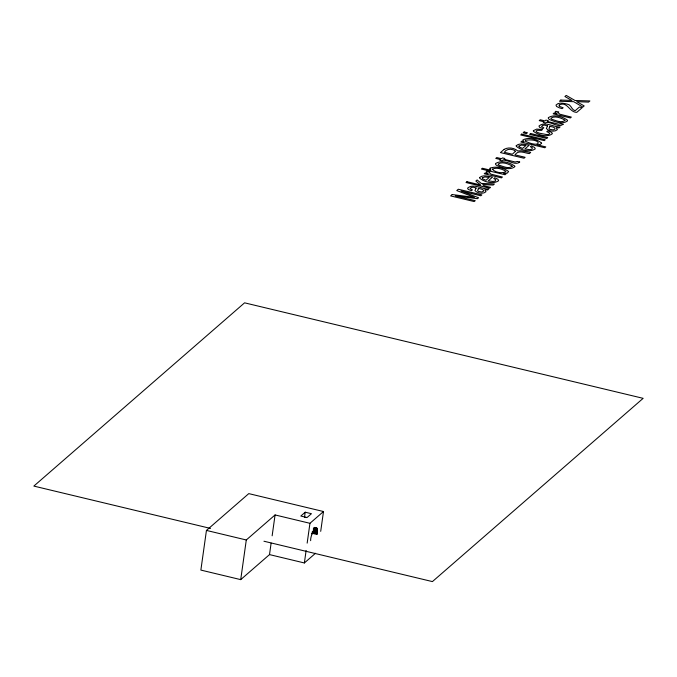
<?xml version="1.0" encoding="UTF-8"?>
<svg xmlns="http://www.w3.org/2000/svg" width="677" height="677" viewBox="0 0 677 677"><rect width="100%" height="100%" fill="white"/><g stroke="black" fill="none" stroke-linecap="round" stroke-linejoin="round"><path stroke-width="1.02" d="M317.191 533.806L312.215 532.613L312.122 533.281L317.107 534.475C318.452 518.87 310.074 535.025 310.667 540.669M320.703 531.352L323.496 511.524L248.772 493.618L206.443 530.421L200.866 570.085L240.716 579.63L269.505 554.598L271.113 543.123M240.716 579.63L246.293 539.975L275.074 514.943L309.948 523.304L323.496 511.524M272.146 535.82L275.074 514.943M305.217 512.21L300.816 516.043L307.045 517.533L311.445 513.708L305.217 512.21L304.523 517.169L306.3 517.6M269.505 554.598L304.371 562.959L306.131 550.435M307.163 543.132L309.948 523.304M312.021 533.967L312.122 533.281M304.371 562.959L315.524 553.261M314.712 527.391L316.701 527.865M314.847 527.595L316.844 528.077M313.976 527.611L316.963 528.331M314.086 527.916L317.073 528.635M314.179 528.263L317.166 528.982M314.255 528.661L317.242 529.372M313.316 528.855L317.301 529.812M313.358 529.329L317.344 530.286M313.375 529.837L317.361 530.793M313.383 530.387L317.361 531.343M313.366 530.963L317.352 531.919M312.334 531.327L317.318 532.52M312.283 531.961L317.259 533.154M210.53 528.424L33.85 486.086L244.583 302.831L643.15 398.338L432.417 581.594L263.954 541.228M206.443 530.421L246.293 539.975M476.126 188.028L474.941 190.626C477.336 193.326 483.234 194.367 485.984 191.718L484.791 189.822L487.643 189.983L488.735 189.01C482.092 189.45 473.477 182.9 467.562 188.147L468.213 189.442L471.488 190.677L472.402 189.882L470.151 188.595L471.26 187.478L473.325 187.199L476.126 188.028M547.524 125.939L546.339 128.528C548.742 131.236 554.632 132.277 557.383 129.629L556.189 127.733L559.041 127.894L560.133 126.921C553.498 127.361 544.883 120.811 538.96 126.057L539.611 127.352L542.886 128.588L543.809 127.784L541.549 126.506L542.658 125.389L544.731 125.11L547.524 125.939M533.391 130.644L533.358 131.194C537.91 134.985 547.49 137.803 552.356 133.707L552.254 133.242A6.279 2.09 8 0 0 550.409 131.82L547.735 130.864L546.779 131.693L549.301 132.844L549.699 133.411L548.945 134.249A3.774 1.252 8 0 1 546.5 134.545L539.476 133.2L536.776 132.074L536.099 131.169L537.225 130.297L541.456 130.416L542.412 129.586L536.802 129.07L533.391 130.644M479.629 177.526L479.587 178.102C484.173 182.088 493.431 184.533 498.627 180.708L498.001 179.329L494.726 177.729L493.761 178.567L495.801 179.743L495.183 181.106L492.864 181.47L488.252 180.835L492.534 177.112C488.532 176.469 483.048 174.387 479.629 177.526M516.263 145.673L516.221 146.249C520.799 150.235 530.066 152.68 535.262 148.855L534.635 147.476L531.36 145.868L530.396 146.714L532.435 147.891L531.809 149.253L529.499 149.617L524.878 148.974L529.16 145.25C525.157 144.607 519.682 142.534 516.263 145.673M482.278 177.933L482.819 178.965L485.984 180.26L489.226 177.433L484.8 176.942L482.278 177.933M518.912 146.08L519.445 147.104L522.61 148.407L525.86 145.58L521.434 145.09L518.912 146.08M492.348 169.182C494.972 172.449 502.072 173.786 505.854 171.679L505.829 171.315C502.224 168.979 496.3 167.016 492.348 169.182M514.765 166.22L514.698 166.847C509.586 170.646 501.869 167.634 496.571 165.332A7.557 2.513 8 0 1 495.572 163.529C501.039 159.916 510.001 162.345 514.765 166.22M567.546 120.328L567.47 120.955C562.359 124.754 554.641 121.742 549.352 119.44A7.557 2.513 8 0 1 548.353 117.637C553.811 114.024 562.773 116.452 567.546 120.328M489.175 172.525L490.91 174.15L502.419 177.019L501.437 177.873L484.25 173.761L485.181 172.948L488.151 173.659L486.154 172.017L486.788 171.213L489.835 171.941L489.175 172.525M558.093 112.594L559.828 114.218L571.337 117.087L570.356 117.942L553.168 113.821L554.099 113.008L557.069 113.719L555.072 112.086L555.707 111.282L558.753 112.01L558.093 112.594M541.617 143.152L540.39 144.404L537.022 144.793L545.797 146.901L544.816 147.755L520.858 142.009L521.815 141.18L524.091 141.73L522.737 140.088C527.992 136.703 537.284 139.191 541.617 143.152M519.674 162.015C515.307 166.026 507.868 159.552 502.918 160.136L502.131 160.821L499.77 160.254L500.565 159.569L495.767 158.418L496.757 157.555L501.555 158.706L502.486 157.893L504.847 158.46L503.916 159.273L515.129 161.964L517.397 161.464L519.674 162.015M563.137 124.221C558.77 128.232 551.332 121.758 546.381 122.342L545.594 123.028L543.233 122.461L544.02 121.775L539.222 120.624L540.221 119.761L545.019 120.912L545.95 120.1L548.311 120.667L547.371 121.479L558.593 124.17L560.852 123.671L563.137 124.221M478.377 188.849L477.564 190.457L478.267 191.371L481.863 192.014L483.657 191.058L483.293 190.025L481.787 189.213L478.275 188.316L478.377 188.849M549.775 126.76L548.971 128.368L549.665 129.282L553.261 129.925L555.055 128.969L554.7 127.936L553.194 127.124L549.673 126.227L549.775 126.76M525.437 140.291L525.327 141.214C542.776 149.405 542.116 137.778 525.437 140.291M515.299 151.403L512.337 154.229L504.28 152.3C506.675 148.458 511.787 148.593 515.155 150.785L515.299 151.403M490.114 168.158L489.793 169.157L490.91 170.282L482.354 168.234L481.398 169.064L505.05 174.734L505.956 173.947L503.756 173.414L507.361 173.067L508.596 171.509C503.756 167.761 495.97 165.907 490.114 168.158M512.108 166.373C508.52 169.157 503.045 166.398 499.22 165.222A4.189 1.388 8 0 1 498.213 163.995C502.19 161.363 508.309 163.834 512.074 165.95L512.108 166.373M564.889 120.481C561.292 123.265 555.825 120.506 551.992 119.33A4.189 1.388 8 0 1 550.985 118.103C554.962 115.471 561.081 117.942 564.855 120.057L564.889 120.481M559.185 105.011L559.287 106.331L563.146 107.77L562.147 108.633L559.524 107.897L556.545 106.458L556.003 105.079C558.753 101.905 563.738 103.353 567.292 104.14C571.388 104.588 571.38 109.877 575.145 110.749L579.41 107.034L582.144 107.694L576.779 112.357C569.239 112.424 567.504 100.822 559.185 105.011M452.177 194.561L450.628 195.915L474.196 201.56L475.237 200.663L455.325 195.924L477.505 198.683L478.58 197.752L460.986 190.999L480.848 195.78L481.88 194.883L458.304 189.238L456.763 190.575L474.408 197.337L452.177 194.561M466.961 181.707L466.013 182.528L489.589 188.181L490.529 187.36L484.08 185.811L482.693 184.567L493.178 185.058L494.43 183.966L481.322 183.442L477.124 179.955L475.863 181.047L480.645 184.99L466.961 181.707M504.162 149.363L500.447 152.587L524.023 158.232L525.107 157.292L514.994 154.864C518.447 149.524 524.59 153.053 529.346 153.603L530.675 152.443L521.222 150.785L517.66 150.92C514.308 147.848 508.131 146.909 504.162 149.363M521.688 134.114L520.706 134.968L544.283 140.621L545.264 139.767L521.688 134.114M524.159 131.964L523.16 132.836L526.435 133.623L527.434 132.751L524.159 131.964M560.835 100.069L559.481 101.254L573.656 101.668L582.872 107.059L584.183 105.917L576.711 101.668L588.558 102.109L589.912 100.941L575.01 100.492L566.209 95.406L564.914 96.523L571.904 100.45L560.835 100.069M530.624 133.513L529.626 134.385L546.737 138.48L547.735 137.617L530.624 133.513"/></g></svg>
